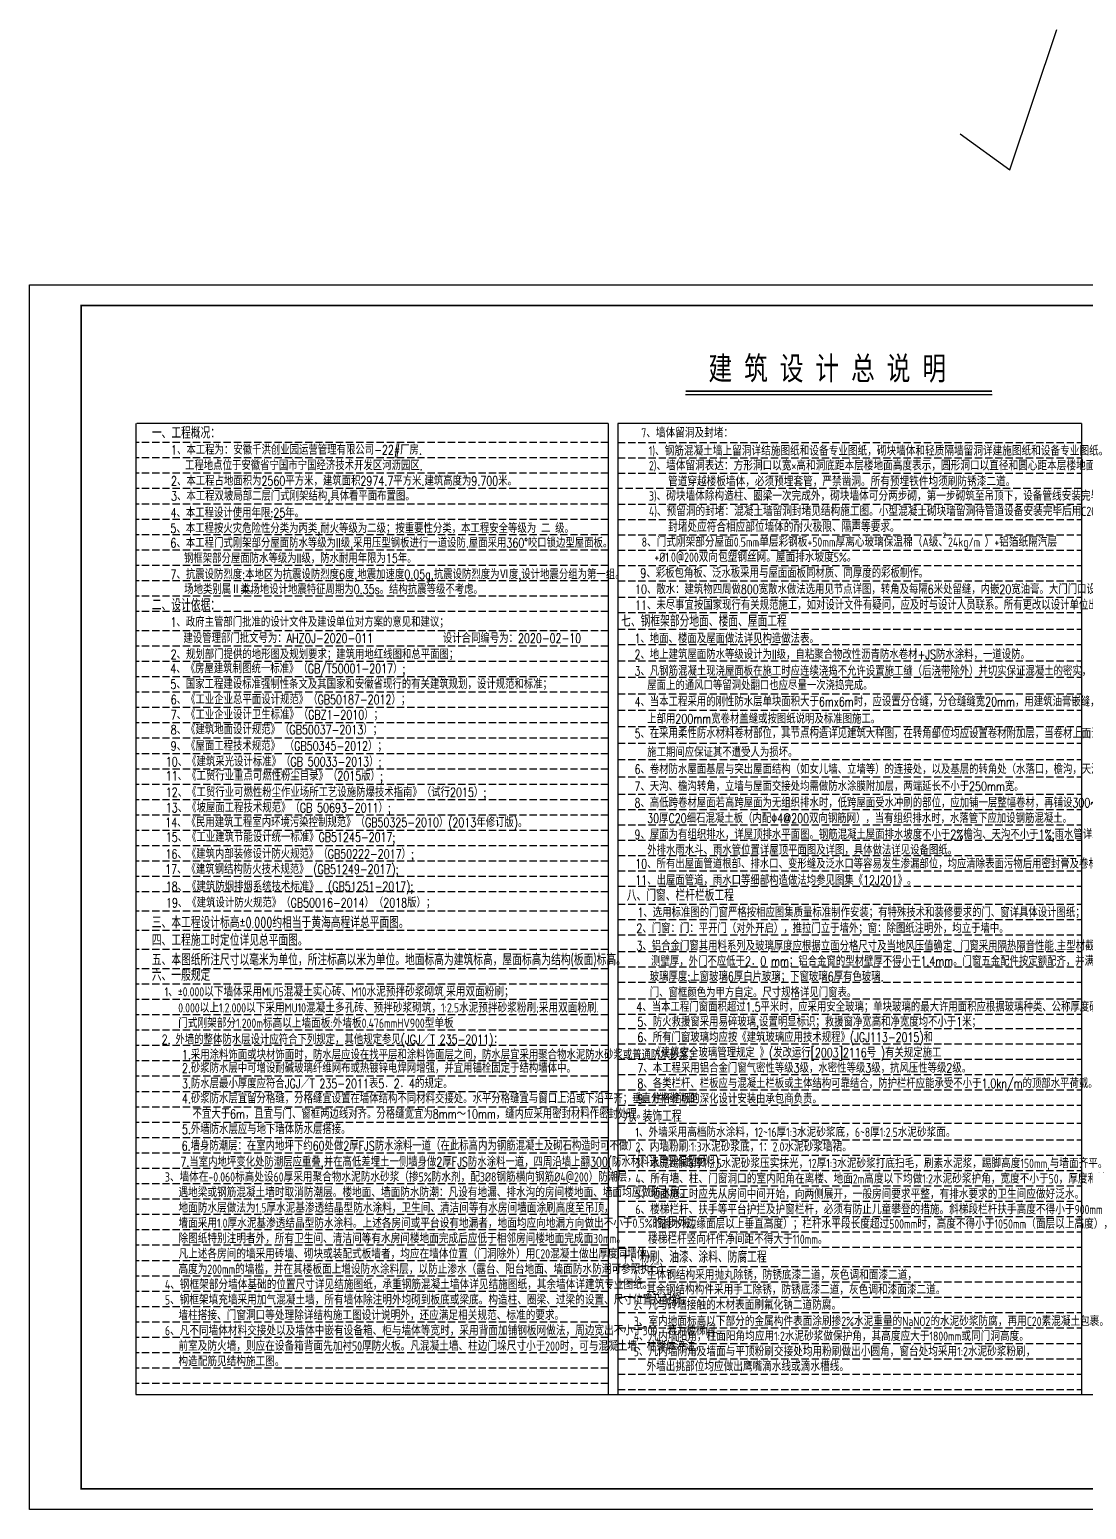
# Model space of a CAD drawing. Extents: x 180850 to 1399066, y 48356 to 327880.
# Drawn here: x 243035 to 279296, y 232951 to 283706 of the extents above; entities that cross this region are included whole.
import ezdxf

# ---------------------------------------------------------------- set-up
doc = ezdxf.new("R2010")
doc.units = 0
doc.header["$LTSCALE"] = 1000
doc.linetypes.add('DASH', pattern=[0.35, 0.25, -0.1])
for name, color, linetype in [('BORDER', 7, 'Continuous'), ('PUB_TITLE', 4, 'Continuous'), ('STAIR', 2, 'Continuous'), ('填充', 251, 'Continuous'), ('文字', 7, 'Continuous')]:
    doc.layers.add(name, color=color, linetype=linetype)
doc.styles.add('C', font='tssdeng.shx', dxfattribs={"height": 3, "bigfont": 'tssdchn.shx'})
doc.styles.add('HZTXT', font='romans.shx', dxfattribs={"width": 0.75, "height": 300, "bigfont": 'HZTXT.shx'})
doc.styles.add('宋体', font='')
doc.styles.get('宋体').set_extended_font_data('SimSun')

msp = doc.modelspace()

# ---------------------------------------------------------------- linework, layer by layer
for p, q in [((276673, 278894.5), (278278.73, 283706.02)), ((274964.69, 280127.04), (276673, 278894.5))]:
    msp.add_line(p, q)
at = {"color": 2}
msp.add_line((265544.77, 271186.57), (276059.41, 271186.57), dxfattribs=at)
at = {"layer": 'BORDER', "const_width": 53.03}
msp.add_lwpolyline([(244802.28, 233658.42), (244802.28, 274244.28), (301792.18, 274244.28), (301792.18, 233658.42)], close=True, dxfattribs=at)
at = {"layer": 'PUB_TITLE'}
msp.add_lwpolyline([(243034.61, 232951.35), (243034.61, 274951.35), (302499.25, 274951.35), (302499.25, 232951.35)], close=True, dxfattribs=at)
at = {"layer": 'STAIR', "const_width": 53.19}
msp.add_lwpolyline([(265546.62, 271303.18), (276058.57, 271303.18)], dxfattribs=at)
at = {"layer": '填充'}
for p, q in [((246683.79, 270200.65), (246683.79, 236889.33)), ((262890.06, 270200.65), (246710.81, 270200.65)), ((262890.06, 270200.65), (262890.06, 236889.33)), ((263219.39, 270200.65), (263219.39, 236889.33)), ((279131.32, 270200.65), (263219.39, 270200.65)), ((279131.32, 270200.65), (279131.32, 236889.33)), ((246683.79, 236889.33), (294577.04, 236889.33))]:
    msp.add_line(p, q, dxfattribs=at)
at = {"layer": '填充', "linetype": 'DASH'}
for p, q in [((262890.06, 269541.97), (246710.81, 269541.97)), ((263219.39, 269541.97), (279131.32, 269541.97)), ((262890.06, 269015.04), (246710.81, 269015.04)), ((263219.39, 269015.04), (279131.32, 269015.04)), ((262890.06, 268488.1), (246710.81, 268488.1)), ((263219.39, 268488.1), (279131.32, 268488.1)), ((262890.06, 267961.16), (246710.81, 267961.16)), ((279131.32, 267961.16), (263219.39, 267961.16)), ((262890.06, 267434.22), (246710.81, 267434.22)), ((263219.39, 267434.22), (279131.32, 267434.22)), ((262890.06, 266907.28), (246710.81, 266907.28)), ((263219.39, 266907.28), (279131.32, 266907.28)), ((262890.06, 266380.34), (246710.81, 266380.34)), ((263219.39, 266380.34), (279131.32, 266380.34)), ((262890.06, 265853.41), (246710.81, 265853.41)), ((263219.39, 265853.41), (279131.32, 265853.41)), ((262890.06, 265326.47), (246710.81, 265326.47)), ((263219.39, 265326.47), (279131.32, 265326.47)), ((262890.06, 264799.53), (246710.81, 264799.53)), ((263219.39, 264799.53), (279131.32, 264799.53)), ((262890.06, 264272.59), (246710.81, 264272.59)), ((263219.39, 264235.63), (279131.32, 264235.63)), ((262890.06, 263745.65), (246710.81, 263745.65)), ((263219.39, 263708.69), (279131.32, 263708.69)), ((262890.06, 263086.98), (246710.81, 263086.98)), ((263219.39, 263144.79), (279131.32, 263144.79)), ((262890.06, 262560.04), (246710.81, 262560.04)), ((263219.39, 262617.85), (279131.32, 262617.85)), ((262890.06, 262033.11), (246710.81, 262033.11)), ((263219.39, 262053.95), (279131.32, 262053.95)), ((262890.06, 261506.17), (246710.81, 261506.17)), ((263219.39, 261490.05), (279131.32, 261490.05)), ((262890.06, 260979.23), (246710.81, 260979.23)), ((263219.39, 260926.15), (279131.32, 260926.15)), ((262890.06, 260452.29), (246710.81, 260452.29)), ((262890.06, 259925.35), (246710.81, 259925.35)), ((263219.39, 260362.25), (279131.32, 260362.25)), ((262890.06, 259398.42), (246710.81, 259398.42)), ((263219.39, 259798.35), (279131.32, 259798.35)), ((262890.06, 258871.48), (246710.81, 258871.48)), ((263219.39, 259234.45), (279131.32, 259234.45)), ((262890.06, 258344.54), (246710.81, 258344.54)), ((262890.06, 258344.54), (246710.81, 258344.54)), ((263219.39, 258670.55), (279131.32, 258670.55)), ((263219.39, 258076.36), (279131.32, 258076.36)), ((262890.06, 257817.6), (246710.81, 257817.6)), ((263219.39, 257484.94), (279131.32, 257484.94)), ((262890.06, 257290.66), (246710.81, 257290.66)), ((262890.06, 257290.66), (246710.81, 257290.66)), ((263219.39, 256958), (279131.32, 256958)), ((262890.06, 256763.73), (246710.81, 256763.73)), ((262890.06, 256763.73), (246710.81, 256763.73)), ((263219.39, 256431.07), (279131.32, 256431.07)), ((262890.06, 256236.79), (246710.81, 256236.79)), ((262890.06, 256236.79), (246710.81, 256236.79)), ((263219.39, 255904.13), (279131.32, 255904.13)), ((262890.06, 255709.85), (246710.81, 255709.85)), ((262890.06, 255709.85), (246710.81, 255709.85)), ((263219.39, 255377.19), (279131.32, 255377.19)), ((262890.06, 255182.91), (246710.81, 255182.91)), ((262890.06, 255182.91), (246710.81, 255182.91)), ((263219.39, 254850.25), (279131.32, 254850.25)), ((262890.06, 254655.97), (246710.81, 254655.97)), ((262890.06, 254655.97), (246710.81, 254655.97)), ((263219.39, 254323.31), (279131.32, 254323.31)), ((262890.06, 254129.03), (246710.81, 254129.03)), ((262890.06, 254129.03), (246710.81, 254129.03)), ((262890.06, 253470.36), (246710.81, 253470.36)), ((263219.39, 253707.78), (279131.32, 253707.78)), ((262890.06, 252811.69), (246710.81, 252811.69)), ((263219.39, 253180.84), (279131.32, 253180.84)), ((263219.39, 252653.9), (279131.32, 252653.9)), ((262890.06, 252153.02), (246710.81, 252153.02)), ((263219.39, 252083.83), (279131.32, 252083.83)), ((262890.06, 251494.34), (246710.81, 251494.34)), ((263219.39, 251556.89), (279131.32, 251556.89)), ((262890.06, 250967.41), (246710.81, 250967.41)), ((263219.39, 251029.95), (279131.32, 251029.95)), ((262890.06, 250440.47), (246710.81, 250440.47)), ((263219.39, 250459.87), (279131.32, 250459.87)), ((262890.06, 249913.53), (246710.81, 249913.53)), ((263219.39, 249932.93), (279131.32, 249932.93)), ((262890.06, 249386.59), (246710.81, 249386.59)), ((263219.39, 249449.14), (279131.32, 249449.14)), ((262890.06, 248859.65), (246710.81, 248859.65)), ((263219.39, 248922.2), (279131.32, 248922.2)), ((262890.06, 248332.72), (246710.81, 248332.72)), ((263219.39, 248395.26), (279131.32, 248395.26)), ((262890.06, 247805.78), (246710.81, 247805.78)), ((263219.39, 247868.32), (279131.32, 247868.32)), ((262890.06, 247278.84), (246710.81, 247278.84)), ((263219.39, 247341.38), (279131.32, 247341.38)), ((262890.06, 246751.9), (246710.81, 246751.9)), ((263219.39, 246814.45), (279131.32, 246814.45)), ((262890.06, 246224.96), (246710.81, 246224.96)), ((263219.39, 246197.54), (279131.32, 246197.54)), ((262890.06, 245698.03), (246710.81, 245698.03)), ((262890.06, 245171.09), (246710.81, 245171.09)), ((263219.39, 245628.84), (279131.32, 245628.84)), ((262890.06, 244644.15), (246710.81, 244644.15)), ((263219.39, 245101.9), (279131.32, 245101.9)), ((263219.39, 244574.96), (279131.32, 244574.96)), ((262890.06, 244117.21), (246710.81, 244117.21)), ((263219.39, 244048.02), (279131.32, 244048.02)), ((262890.06, 243590.27), (246710.81, 243590.27)), ((263219.39, 243521.08), (279131.32, 243521.08)), ((262890.06, 243063.34), (246710.81, 243063.34)), ((263219.39, 242994.15), (279131.32, 242994.15)), ((262890.06, 242536.4), (246710.81, 242536.4)), ((263219.39, 242467.21), (279131.32, 242467.21)), ((262890.06, 242009.46), (246710.81, 242009.46)), ((263219.39, 241940.27), (279131.32, 241940.27)), ((262890.06, 241482.52), (246710.81, 241482.52)), ((263219.39, 241281.6), (279131.32, 241281.6)), ((262890.06, 240955.58), (246710.81, 240955.58)), ((263219.39, 240754.66), (279131.32, 240754.66)), ((262890.06, 240428.65), (246710.81, 240428.65)), ((263219.39, 240227.72), (279131.32, 240227.72)), ((262890.06, 239901.71), (246710.81, 239901.71)), ((263219.39, 239700.78), (279131.32, 239700.78)), ((262890.06, 239374.77), (246710.81, 239374.77)), ((263219.39, 239173.84), (279131.32, 239173.84)), ((262890.06, 238847.83), (246710.81, 238847.83)), ((263219.39, 238646.91), (279131.32, 238646.91)), ((262890.06, 238320.89), (246710.81, 238320.89)), ((263219.39, 238119.97), (279131.32, 238119.97)), ((262890.06, 237793.95), (246710.81, 237793.95)), ((263219.39, 237593.03), (279131.32, 237593.03)), ((262890.06, 237267.02), (246710.81, 237267.02)), ((263219.39, 237066.09), (279131.32, 237066.09))]:
    msp.add_line(p, q, dxfattribs=at)

# ---------------------------------------------------------------- texts
at = {"color": 6, "style": 'HZTXT', "width": 0.75}
for s, height, p in [('1、本工程为：安徽千洪创业园运营管理有限公司-22#厂房.', 318.1818, (247887.86, 269131.49)), ('工程地点位于安徽省宁国市宁国经济技术开发区河沥园区.', 318.1818, (248368.19, 268596.63)), ('2、本工程占地面积为2560平方米，建筑面积2974.7平方米.建筑高度为9.700米。', 318.1818, (247887.86, 268067.67)), ('3、本工程双坡局部二层门式刚架结构,具体看平面布置图。', 318.1818, (247887.86, 267549.18)), ('4、本工程设计使用年限:25年。', 318.1818, (247868.7, 266974.8)), ('5、本工程按火灾危险性分类为丙类,耐火等级为二级；按重要性分类，本工程安全等级为 二 级。', 318.1818, (247868.7, 266441.46)), ('场地类别属Ⅱ类。', 318.182, (248339.09, 264349.97))]:
    msp.add_text(s, height=height, dxfattribs=at).set_placement(p)
at = {"style": 'HZTXT', "width": 0.75}
for s, p in [('6、本工程门式刚架部分屋面防水等级为II级,采用压型钢板进行一道设防.屋面采用360°咬口锁边型屋面板。', (247868.7, 265940.15)), ('钢框架部分屋面防水等级为II级，防水耐用年限为15年。', (248331.97, 265412.15)), ('7、抗震设防烈度:本地区为抗震设防烈度6度,地震加速度0.05g,抗震设防烈度为Ⅵ度,设计地震分组为第一组。', (247868.7, 264861.42)), ('9、彩板包角板、泛水板采用与屋面面板同材质、同厚度的彩板制作。', (263993.69, 264904.7)), ('本场地设计地震特征周期为0.35s。结构抗震等级不考虑。', (250289.96, 264349.97)), ('10、散水：建筑物四周做800宽散水做法选用见节点详图，转角及每隔6米处留缝，内嵌20宽油膏。大门门口设坡道做法见节点详图。', (263808.85, 264349.03)), ('11、未尽事宜按国家现行有关规范施工，如对设计文件有疑问，应及时与设计人员联系。所有更改以设计单位出具变更联系单为准。', (263808.85, 263807.98)), ('1、政府主管部门批准的设计文件及建设单位对方案的意见和建议；', (247868.7, 263225.82)), ('1、地面、楼面及屋面做法详见构造做法表。', (263790.55, 262663.76)), ('2、规划部门提供的地形图及规划要求；建筑用地红线图和总平面图；', (247875.2, 262117.04)), ('2、地上建筑屋面防水等级设计为II级，自粘聚合物改性沥青防水卷材+JS防水涂料，一道设防。', (263790.55, 262116.19)), ('3、凡钢筋混凝土现浇屋面板在施工时应连续浇捣不允许设置施工缝（后浇带除外）并切实保证混凝土的密实，', (263790.55, 261548.1)), ('5、国家工程建设标准强制性条文及其国家和安徽省现行的有关建筑规划，设计规范和标准；', (247868.7, 261096.37)), ('屋面上的通风口等留洞处翻口也应尽量一次浇捣完成。', (264226.67, 261053.54)), ('6、《工业企业总平面设计规范》（GB50187-2012）；', (247878.09, 260568.59)), ('7、《工业企业设计卫生标准》（GBZ1-2010）；', (247878.09, 260046.2)), ('4、当本工程采用的刚性防水层单块面积大于6mx6m时，应设置分仓缝，分仓缝缝宽20mm，用建筑油膏嵌缝，', (263790.55, 260494.23)), ('8、《建筑地面设计规范》（GB50037-2013）；', (247878.09, 259535.34)), ('上部用200mm宽卷材盖缝或按图纸说明及标准图施工。', (264226.67, 259907.12)), ('5、在采用柔性防水材料卷材部位，其节点构造详见建筑大样图，在转角部位均应设置卷材附加层，当卷材上面设计不需要保护层时，', (263790.55, 259403.39)), ('9、《屋面工程技术规范》 （GB50345-2012）；', (247878.09, 258975.44)), ('施工期间应保证其不遭受人为损坏。', (264226.67, 258758.87)), ('10、《建筑采光设计标准》（GB 50033-2013）;', (247708.73, 258436.35)), ('6、卷材防水屋面基层与突出屋面结构（如女儿墙、立墙等）的连接处，以及基层的转角处（水落口，檐沟，天沟等）均应做成圆弧。', (263790.55, 258178.31)), ('11、《工贸行业重点可燃性粉尘目录》（2015版）;', (247708.73, 257948.99)), ('7、天沟、檐沟转角，立墙与屋面交接处均需做防水涂膜附加层，两端延长不小于250mm宽。', (263790.55, 257591.72)), ('12、《工贸行业可燃性粉尘作业场所工艺设施防爆技术指南》（试行2015）;', (247708.73, 257385.49)), ('8、高低跨卷材屋面若高跨屋面为无组织排水时，低跨屋面受水冲刷的部位，应加铺一层整幅卷材，再铺设300~500mm宽，', (263790.55, 257027.82)), ('13、《坡屋面工程技术规范》（GB 50693-2011）;', (247708.73, 256858.55)), ('30厚C20细石混凝土板（内配Φ4@200双向钢筋网），当有组织排水时，水落管下应加设钢筋混凝土。', (264226.67, 256496.3)), ('14、《民用建筑工程室内环境污染控制规范》（GB50325-2010）(2013年修订版)。', (247690.1, 256353.71)), ('9、屋面为有组织排水，详屋顶排水平面图。钢筋混凝土屋面排水坡度不小于2%%%檐沟、天沟不小于1%%%;雨水管详水施图纸。', (263790.55, 255943.52)), ('外排水雨水斗、雨水管位置详屋顶平面图及详图，具体做法详见设备图纸。', (264226.67, 255412)), ('10、所有出屋面管道根部、排水口、变形缝及泛水口等容易发生渗漏部位，均应清除表面污物后用密封膏及卷材附加增强处理。', (263814.6, 254935.03)), ('11、出屋面管道，雨水口等细部构造做法均参见图集《12J201》。', (263814.6, 254372.97)), ('1、选用标准图的门窗严格按相应图集质量标准制作安装；有特殊技术和装修要求的门、窗详具体设计图纸；', (263890.99, 253264.52)), ('2、门窗：门：平开门（对外开启），推拉门立于墙外；窗：除图纸注明外，均立于墙中。', (263856.41, 252722.64)), ('5、防火救援窗采用易碎玻璃,设置明显标识；救援窗净宽高和净宽度均不小于1米；', (263890.99, 249512.21)), ('6、所有门窗玻璃均应按《建筑玻璃应用技术规程》(JGJ113-2015)和', (263890.99, 248985.27)), (' 《建筑安全玻璃管理规定 》(发改运行[2003]2116号 )有关规定施工', (264211, 248458.33)), ('7、本工程采用铝合金门窗气密性等级3级，水密性等级3级，抗风压性等级2级。', (263890.99, 247931.4)), ('8、各类栏杆、栏板应与混凝土栏板或主体结构可靠结合，防护栏杆应能承受不小于1.0kn/m的顶部水平荷载。', (263890.99, 247404.46)), ('9、栏杆栏板的深化设计安装由承包商负责。', (263890.99, 246877.52))]:
    msp.add_text(s, height=318.1818, dxfattribs=at).set_placement(p)
at = {"color": 1, "style": 'HZTXT', "width": 0.75}
for s, p in [('建设管理部门批文号为：AHZOJ-2020-011            设计合同编号为：2020-02-10          ', (248312.49, 262669.57)), ('2. 外墙的整体防水层设计应符合下列规定，其他规定参见(JGJ／T 235-2011)：', (247568.4, 248911.36)), ('1.采用涂料饰面或块材饰面时，防水层应设在找平层和涂料饰面层之间，防水层宜采用聚合物水泥防水砂浆或普通防水砂浆；', (248261.57, 248386.25)), ('2.砂浆防水层中可增设耐碱玻璃纤维网布或热镀锌电焊网增强，并宜用锚栓固定于结构墙体中。', (248261.57, 247925.93)), ('3.防水层最小厚度应符合JGJ／T 235-2011表5．2．4的规定。 ', (248261.57, 247397.63)), ('4.砂浆防水层宜留分格缝，分格缝宜设置在墙体结构不同材料交接处。水平分格缝宜与窗口上沿或下沿平齐；垂直分格缝间距', (248261.57, 246882.43)), ('不宜大于6m，且宜与门、窗框两边线对齐。分格缝宽宜为8mm～10mm，缝内应采用密封材料作密封处理。', (248626.35, 246354.13)), ('5.外墙防水层应与地下墙体防水层搭接。', (248261.57, 245825.83)), ('6.墙身防潮层：在室内地坪下约60处做2厚FJS防水涂料一道（在此标高内为钢筋混凝土及砌石构造时可不做）,', (248250.35, 245262.94)), ('7.当室内地坪变化处防潮层应重叠,并在高低差埋土一侧墙身做2厚FJS防水涂料一道，四周沿墙上翻300(防水材料选用环保型材料).', (248209.02, 244711.43))]:
    msp.add_text(s, height=318.1818, dxfattribs=at).set_placement(p)
at = {"color": 3, "style": 'HZTXT', "width": 0.75}
for s, p in [('4、《房屋建筑制图统一标准》（GB/T50001-2017）;', (247865.94, 261629.52)), ('15、《工业建筑节能设计统一标准》GB51245-2017;', (247707.45, 255847.47, -1550.5)), ('16、《建筑内部装修设计防火规范》（GB50222-2017）;', (247699.34, 255271.31)), ('17、《建筑钢结构防火技术规范》 (GB51249-2017);', (247687.23, 254749.4)), ('18、《建筑防烟排烟系统技术标准》  (GB51251-2017);', (247706.71, 254159.64, -1550.5)), ('19、《建筑设计防火规范》（GB50016-2014）（2018版）；', (247714.54, 253598.74)), ('3、铝合金门窗其用料系列及玻璃厚度应根据立面分格尺寸及当地风压值确定. 门窗采用隔热隔音性能.主型材截面主要受力部位 基材最小实', (263856.41, 252122.28)), ('测壁厚，外门不应低于2．0 mm；铝合金窗的型材壁厚不得小于1.4mm。门窗五金配件按定额配齐，并满足相应的设计规范。', (264359.41, 251595.35)), ('玻璃厚度:上窗玻璃6厚白片玻璃；下窗玻璃6厚有色玻璃.', (264313.43, 251067.92)), ('门、窗框颜色为甲方自定。尺寸规格详见门窗表。', (264313.43, 250520.07)), ('4、当本工程门窗面积超过1.5平米时，应采用安全玻璃；单块玻璃的最大许用面积应根据玻璃种类、公称厚度确定并应满足规范的相关要求。', (263856.41, 250026.6))]:
    msp.add_text(s, height=318.1818, dxfattribs=at).set_placement(p)
at = {"layer": 'BORDER', "style": '宋体', "width": 0.75}
msp.add_text('建 筑 设 计 总 说 明', height=797.8387, dxfattribs=at).set_placement((266325.36, 271691.36))
at = {"layer": '文字', "color": 3, "style": 'C', "width": 0.8}
for s, height, p in [('一、工程概况：', 397.765, (247229.79, 269678.06)), ('8、门式刚架部分屋面0.5mm单层彩钢板+50mm厚离心玻璃保温棉（A级、24kg/m ）+铝箔纸隔汽层', 318.2117, (264035.99, 265968.74)), ('+%%C1.0@200双向包塑钢丝网。屋面排水坡度5%%%。', 318.2117, (264472.88, 265449.63)), ('二、设计依据：', 397.765, (247229.79, 263777.41)), ('七、钢框架部分地面、楼面、屋面工程', 397.7646, (263332.99, 263221.79)), ('八、门窗、栏杆栏板工程', 397.7646, (263526.95, 253818.55)), ('三、本工程设计标高±0.000约相当于黄海高程详总平面图。', 397.7646, (247229.79, 252884.71)), ('四、工程施工时定位详见总平面图。', 397.7646, (247229.79, 252279.92)), ('五、本图纸所注尺寸以毫米为单位，所注标高以米为单位。地面标高为建筑标高，屋面标高为结构(板面)标高。', 397.7646, (247229.79, 251606.84)), ('六、一般规定', 397.765, (247229.79, 251077.58)), ('门式刚架部分1.200m标高以上墙面板:外墙板0.476mmHV900型单板', 318.2117, (248134.46, 249468.09)), ('九、装饰工程', 397.765, (263401.67, 246243.27)), ('十、粉刷、油漆、涂料、防腐工程', 397.7646, (263311.49, 241411.95))]:
    msp.add_text(s, height=height, dxfattribs=at).set_placement(p)
at = {"layer": '文字', "style": 'C', "width": 0.8}
for s, height, p in [('7、墙体留洞及封堵：', 318.212, (264023.82, 269716.03)), ('1)、钢筋混凝土墙上留洞详结施图纸和设备专业图纸，砌块墙体和轻质隔墙留洞详建施图纸和设备专业图纸。', 318.2117, (264281.92, 269096.32)), ('2)、墙体留洞表达：方形洞口以宽×高和洞底距本层楼地面高度表示，圆形洞口以直径和圆心距本层楼地面高度表示，', 318.2117, (264286.93, 268589.18)), ('管道穿越楼板墙体，必须预埋套管，严禁凿洞。所有预埋铁件均须刷防锈漆二道。', 318.2117, (264942.92, 268046.36)), ('3)、砌块墙体除构造柱、圈梁一次完成外，砌块墙体可分两步砌，第一步砌筑至吊顶下，设备管线安装完毕后再砌筑至板底或梁底。', 318.2117, (264286.93, 267549.35)), ('4)、预留洞的封堵：混凝土墙留洞封堵见结构施工图。小型混凝土砌块墙留洞待管道设备安装完毕后用C20细石混凝土填实。', 318.2117, (264286.93, 267022.41)), ('封堵处应符合相应部位墙体的耐火极限、隔声等要求。', 318.2117, (264942.92, 266479.59)), ('2', 184.96, (274368.48, 266268.89)), ('1、%%P0.000以下墙体采用MU15混凝土实心砖、M10水泥预拌砂浆砌筑,采用双面粉刷；', 318.2117, (247670.2, 250542.89)), ('0.000以上1.2.000以下采用MU10混凝土多孔砖、预拌砂浆砌筑，1:2.5水泥预拌砂浆粉刷;采用双面粉刷.', 318.2117, (248134.46, 249995.03)), ('1、外墙采用高档防水涂料，12~16厚1:3水泥砂浆底，6~8厚1:2.5水泥砂浆面。', 318.2117, (263819.88, 245725.76)), ('2、内墙粉刷:1:3水泥砂浆底，1：2.0水泥砂浆墙裙。', 318.2117, (263819.88, 245226.51)), ('3、水泥踢脚8厚1:2.5水泥砂浆压实抹光，12厚1:3水泥砂浆打底扫毛，刷素水泥浆，踢脚高度150mm,与墙面齐平。', 318.2117, (263819.88, 244658.42)), ('3、墙体在-0.060标高处设60厚采用聚合物水泥防水砂浆（掺5%%%防水剂，配3%%C8钢筋横向钢筋%%C4@200）防潮层，', 318.2117, (247677.92, 244193.8)), ('4、所有墙、柱、门窗洞口的室内阳角在离楼、地面2m高度以下均做1:2水泥砂浆护角，宽度不小于50，厚度和墙面粉刷厚度一致。', 318.2117, (263819.88, 244131.48)), ('遇地梁或钢筋混凝土墙时取消防潮层。楼地面、墙面防水防潮：凡设有地漏、排水沟的房间楼地面、墙面均应做防水层。', 318.2117, (248142.17, 243663.22)), ('5、地面施工时应先从房间中间开始，向两侧展开，一般房间要求平整，有排水要求的卫生间应做好泛水。', 318.2117, (263819.88, 243604.54)), ('地面防水层做法为1.5厚水泥基渗透结晶型防水涂料，卫生间、清洁间等有水房间墙面涂刷高度至吊顶，', 318.2117, (248142.17, 243136.28)), ('6、楼梯栏杆、扶手等平台护拦及护窗栏杆，必须有防止儿童攀登的措施。斜梯段栏杆扶手高度不得小于900mm', 318.2117, (263819.88, 243077.61)), ('墙面采用1.0厚水泥基渗透结晶型防水涂料。上述各房间或平台设有地漏者，地面均应向地漏方向做出不小于0.5%%%的排水坡。', 318.2117, (248142.17, 242609.34)), ('（踏步外边缘面层以上垂直高度）；栏杆水平段长度超过500mm时，高度不得小于1050mm（面层以上高度），', 318.2117, (264256, 242583.05)), ('除图纸特别注明者外，所有卫生间、清洁间等有水房间楼地面完成后应低于相邻房间楼地面完成面30mm。', 318.2117, (248142.17, 242082.4)), ('楼梯栏杆竖向杆件净间距不得大于110mm。', 318.2117, (264256, 242056.11)), ('凡上述各房间的墙采用砖墙、砌块或装配式板墙者，均应在墙体位置（门洞除外）用C20混凝土做出厚度同墙体，', 318.2117, (248142.17, 241555.46)), ('高度为200mm的墙槛，并在其楼板面上增设防水涂料层，以防止渗水（露台、阳台地面、墙面防水防潮可参照执行）。', 318.2117, (248142.17, 241028.53)), ('1、主体钢结构采用抛丸除锈，防锈底漆二道，灰色调和面漆二道，', 318.2117, (263764.3, 240831.64)), ('4、钢框架部分墙体基础的位置尺寸详见结施图纸，承重钢筋混凝土墙体详见结施图纸，其余墙体详建筑专业图纸。', 318.2117, (247677.92, 240505.24)), ('其余钢结构构件采用手工除锈，防锈底漆二道，灰色调和漆面漆二道。', 318.2117, (264200.42, 240326.35)), ('5、钢框架填充墙采用加气混凝土墙，所有墙体除注明外均砌到板底或梁底。构造柱、圈梁、过梁的设置、尺寸位置及配筋，', 318.2117, (247677.92, 239978.3)), ('2、凡与砖墙接触的木材表面刷氟化钠二道防腐。', 318.2117, (263764.3, 239799.15)), ('墙柱搭接、门窗洞口等处理除详结构施工图设计说明外，还应满足相关规范、标准的要求。', 318.2117, (248142.17, 239447.71)), ('3、室内地面标高以下部分的金属构件表面涂刷掺2%%%水泥重量的NaNO%%1422%%143的水泥砂浆防腐，再用C20素混凝土包裹。', 318.2117, (263764.3, 239243.27)), ('6、凡不同墙体材料交接处以及墙体中嵌有设备箱、柜与墙体等宽时，采用背面加铺钢板网做法，周边宽出不小于300，若为楼梯间、', 318.2117, (247677.92, 238924.42)), ('4、凡内墙阳角，柱面阳角均应用1:2水泥砂浆做保护角，其高度应大于1800mm或同门洞高度。', 318.2117, (263764.3, 238732.54)), ('前室及防火墙，则应在设备箱背面先加衬50厚防火板。凡混凝土墙、柱边门垛尺寸小于200时，可与混凝土墙、柱整体浇注，', 318.2117, (248142.17, 238393.83)), ('5、凡内墙阴角及墙面与平顶粉刷交接处均用粉刷做出小圆角，窗台处均采用1:2水泥砂浆粉刷，', 318.2117, (263764.3, 238205.61)), ('构造配筋见结构施工图。', 318.2117, (248142.17, 237866.9)), ('外墙出挑部位均应做出鹰嘴滴水线或滴水槽线。', 318.2117, (264200.42, 237691.66))]:
    msp.add_text(s, height=height, dxfattribs=at).set_placement(p)

doc.saveas('drawing.dxf')
